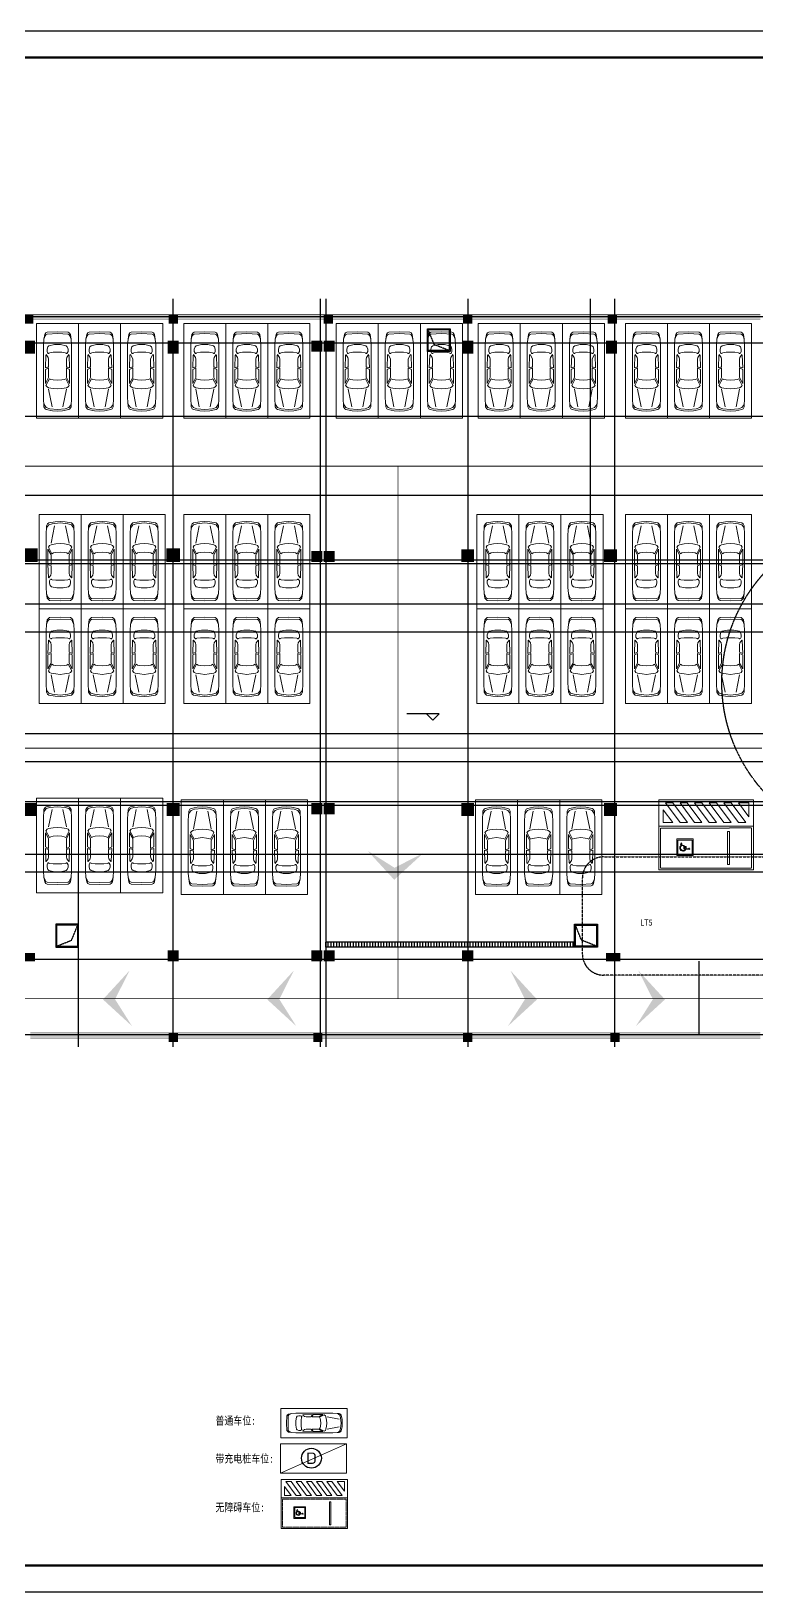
# Model space of a CAD drawing. Extents: x -737978 to 768813, y -372247 to 1140308.
# Drawn here: x -635101 to -593709, y -159911 to -70811 of the extents above; entities that cross this region are included whole.
import ezdxf
from ezdxf.enums import TextEntityAlignment as Align

# ---------------------------------------------------------------- set-up
doc = ezdxf.new("R2010")
doc.units = 0
doc.header["$LTSCALE"] = 10
doc.header["$MEASUREMENT"] = 0
for name, pattern in [('DASH', [0.35, 0.25, -0.1]), ('DOTE', [2.42, 2, -0.2, 0.02, -0.2]), ('HIDDEN2', [4.7625, 3.175, -1.5875])]:
    doc.linetypes.add(name, pattern=pattern)
doc.layers.get('0').update_dxf_attribs({"linetype": 'CONTINUOUS'})
for name, color, linetype in [('A-ANNO-IDEN', 3, 'CONTINUOUS'), ('A-ANNO-TEXT', 7, 'CONTINUOUS'), ('C-B', 7, 'CONTINUOUS'), ('C-JLQ-HATCH', 254, 'CONTINUOUS'), ('C-JLQ-UNDER', 6, 'HIDDEN2'), ('C-KZ', 2, 'CONTINUOUS'), ('C-Z-HATCH', 253, 'CONTINUOUS'), ('CAR', 137, 'CONTINUOUS'), ('DIM_ELEV', 3, 'CONTINUOUS'), ('DOTE', 1, 'DOTE'), ('J-DRAN-地面及散水', 45, 'CONTINUOUS'), ('lh', 114, 'CONTINUOUS'), ('PUB_TEXT', 7, 'CONTINUOUS'), ('PUB_TITLE', 4, 'CONTINUOUS'), ('充电桩车位', 7, 'CONTINUOUS')]:
    doc.layers.add(name, color=color, linetype=linetype)
doc.layers.add('KZ-指标符号', color=7, linetype='CONTINUOUS', lineweight=9)
doc.layers.add('车位', color=252, linetype='CONTINUOUS', lineweight=5)
doc.styles.add('_TCH_DYN', font='')
doc.styles.add('_宋体', font='', dxfattribs={"width": 0.8})
doc.styles.add('zx', font='GBENOR.shx', dxfattribs={"bigfont": 'GBCBIG.shx'})
doc.styles.get('_TCH_DYN').set_extended_font_data('SimSun')
doc.styles.get('_宋体').set_extended_font_data('SimSun')

# ---------------------------------------------------------------- blocks, each defined once
blk = doc.blocks.new('出入口')
blk.add_hatch(color=256).paths.add_polyline_path([(0.378, -0.008), (0.875, 0.876), (0, 0), (0.876, -0.875)])
blk = doc.blocks.new('A$C1A104ED1')
at = {"layer": '车位', "color": 251, "extrusion": (-0.015383, 0.000214173, 0.999882)}
for p, q in [((3446, 5140), (2713, 4602)), ((3846, 5018), (2713, 4185)), ((3846, 4602), (2713, 3768)), ((3846, 4185), (2713, 3352)), ((3846, 3768), (2713, 2935)), ((3846, 3352), (2713, 2518)), ((3846, 2935), (2713, 2102)), ((3846, 2518), (2713, 1685)), ((3846, 2102), (2713, 1268)), ((3847, 1685), (2713, 852)), ((3847, 1268), (2713, 435)), ((3847, 852), (3042, 260))]:
    blk.add_line(p, q, dxfattribs=at)
at = {"layer": '车位', "color": 251, "extrusion": (1.36456e-08, -0.000214583, 1)}
for p, q in [((1172, 3660), (1211, 3964)), ((1172, 3660), (1172, 3660)), ((1176, 3852), (1181, 3898)), ((1211, 3964), (1364, 3964)), ((1220, 3708), (1237, 3841)), ((1242, 3883), (1247, 3922)), ((1242, 3883), (1341, 3883)), ((1247, 3922), (1391, 3922)), ((1341, 3883), (1341, 3841)), ((1364, 3964), (1443, 4152)), ((1391, 4083), (1410, 4129)), ((1391, 3922), (1466, 4100)), ((1443, 4152), (1548, 4116)), ((1466, 4100), (1534, 4077)), ((1548, 4116), (1534, 4077))]:
    blk.add_line(p, q, dxfattribs=at)
at = {"layer": '车位', "color": 251, "extrusion": (-0.007692, -0.000229004, 0.99997)}
blk.add_line((3042, 260), (3847, 260), dxfattribs=at)
at = {"layer": '车位', "extrusion": (-6.07424e-09, 0.000214583, 1), "elevation": 27}
for points in [[(5, 0), (5, 5400), (2505, 5400), (2505, 0)], [(4005, 0), (2505, 0), (2505, 5400), (4005, 5400)], [(318, 1479), (2193, 1479), (2193, 1354), (318, 1354)]]:
    blk.add_lwpolyline(points, close=True, dxfattribs=at)
at = {"layer": '车位', "linetype": 'DASH', "extrusion": (-6.07424e-09, 0.000214583, 1), "elevation": 27}
blk.add_lwpolyline([(109, 104), (109, 5296), (2401, 5296), (2401, 104)], close=True, dxfattribs=at)
at = {"layer": '车位', "color": 251, "extrusion": (-0.015383, 0.000214173, 0.999882)}
for points, elevation in [([(3442, 5140), (2711, 5140), (2711, 4602)], -30), ([(3842, 4602), (3842, 5018)], -34), ([(2711, 4185), (2711, 3768)], -30), ([(3842, 3768), (3842, 4185)], -34), ([(2711, 3352), (2711, 2935)], -30), ([(3842, 2935), (3842, 3352)], -34), ([(2711, 2518), (2711, 2102)], -30), ([(3842, 2102), (3842, 2518)], -34), ([(2711, 1685), (2711, 1268)], -30), ([(3842, 1268), (3842, 1685)], -34), ([(2711, 852), (2711, 435)], -30), ([(3842, 260), (3842, 852)], -34)]:
    blk.add_lwpolyline(points, dxfattribs=dict(at, elevation=elevation))
at = {"layer": '车位', "color": 251, "extrusion": (1.36456e-08, -0.000214583, 1), "elevation": 26}
for points in [[(838, 3427), (838, 4365), (1776, 4365), (1776, 3427)], [(901, 3490), (901, 4302), (1713, 4302), (1713, 3490)]]:
    blk.add_lwpolyline(points, close=True, dxfattribs=at)
blk.add_lwpolyline([(1237, 3841), (1341, 3841)], dxfattribs=at)
at = {"layer": '车位', "color": 251, "extrusion": (0, 0, -1)}
for centre, major_axis, start_param, end_param in [((1267, 4013), (8, -185), 0.559183, 4.07734), ((1267, 4013), (6, -143), 0.6815, 4.242243), ((1213, 3666), (1.8, -41.8), 3.348844, 7.744324)]:
    blk.add_ellipse(centre, major_axis=major_axis, ratio=0.999941, start_param=start_param, end_param=end_param, dxfattribs=at)
blk = doc.blocks.new('chewei')
at = {"layer": '车位', "color": 59}
for p, q in [((49201, 155026), (49801, 155049)), ((50401, 155026), (49801, 155049)), ((49023, 154737), (49090, 154915)), ((49090, 154915), (49134, 154982)), ((49134, 154982), (49201, 155026)), ((49201, 154160), (49245, 154293)), ((49201, 154026), (49201, 154160)), ((49245, 154293), (49312, 154360)), ((49312, 154360), (49623, 154426)), ((49623, 154426), (49978, 154426)), ((50290, 154360), (49978, 154426)), ((50356, 154293), (50290, 154360)), ((50401, 154160), (50356, 154293)), ((50467, 154982), (50401, 155026)), ((50401, 154026), (50401, 154160)), ((50512, 154915), (50467, 154982)), ((50578, 154737), (50512, 154915)), ((49134, 153826), (49112, 153093)), ((49156, 153849), (49134, 153826)), ((49267, 153693), (49156, 153849)), ((49245, 153938), (49201, 154026)), ((49267, 153915), (49245, 153938)), ((49290, 153915), (49267, 153915)), ((49290, 153582), (49267, 153693)), ((49312, 153938), (49290, 153915)), ((49290, 153160), (49290, 153582)), ((49356, 153960), (49312, 153938)), ((49556, 153982), (49356, 153960)), ((50045, 153982), (49556, 153982)), ((50045, 153982), (50245, 153960)), ((50245, 153960), (50290, 153938)), ((50290, 153938), (50312, 153915)), ((50312, 153915), (50334, 153915)), ((50312, 153582), (50334, 153693)), ((50312, 153160), (50312, 153582)), ((50334, 153915), (50356, 153938)), ((50334, 153693), (50445, 153849)), ((50356, 153938), (50401, 154026)), ((50445, 153849), (50467, 153826)), ((50467, 153826), (50490, 153093)), ((49112, 153093), (49290, 153160)), ((49290, 153093), (49112, 153004)), ((49112, 153004), (49112, 152204)), ((49112, 152204), (49290, 152538)), ((49134, 152093), (49334, 152471)), ((49290, 152538), (49290, 153093)), ((49334, 152471), (49423, 152427)), ((49423, 152427), (49556, 152404)), ((49556, 152404), (49801, 152382)), ((50045, 152404), (49801, 152382)), ((50178, 152427), (50045, 152404)), ((50267, 152471), (50178, 152427)), ((50467, 152093), (50267, 152471)), ((50490, 153093), (50312, 153160)), ((50312, 153093), (50490, 153004)), ((50312, 152538), (50312, 153093)), ((50490, 152204), (50312, 152538)), ((50490, 153004), (50490, 152204)), ((49201, 152004), (49134, 152093)), ((49290, 151960), (49201, 152004)), ((49556, 151916), (49290, 151960)), ((49490, 150871), (49290, 151871)), ((49801, 151893), (49556, 151916)), ((49801, 151893), (50045, 151916)), ((50045, 151916), (50312, 151960)), ((50112, 150871), (50312, 151871)), ((50312, 151960), (50401, 152004)), ((50401, 152004), (50467, 152093)), ((49067, 150938), (49023, 151049)), ((49156, 150827), (49067, 150938)), ((49356, 150760), (49156, 150827)), ((49801, 150716), (49356, 150760)), ((49801, 150716), (50245, 150760)), ((50245, 150760), (50445, 150827)), ((50445, 150827), (50534, 150938)), ((50534, 150938), (50578, 151049))]:
    blk.add_line(p, q, dxfattribs=at)
for points in [[(48601, 150227), (51001, 150227), (51001, 155627), (48601, 155627)], [(50578, 154737), (50601, 154404), (50601, 151404), (50578, 150871), (50512, 150760), (50445, 150716), (50090, 150649), (49801, 150627), (49512, 150649), (49156, 150716), (49090, 150760), (49023, 150871), (49001, 151404), (49001, 154404), (49023, 154737), (49067, 155004), (49134, 155093), (49201, 155137), (49801, 155160), (50401, 155137), (50467, 155093), (50534, 155004)]]:
    blk.add_lwpolyline(points, close=True, dxfattribs=at)
blk = doc.blocks.new('congche')
at = {"layer": 'PUB_TEXT'}
blk.add_circle((389979, 81954), 810, dxfattribs=at)
at = {"layer": '车位', "color": 59}
for p, q in [((392851, 83126), (387451, 83126)), ((387451, 83126), (387451, 80726)), ((392851, 83126), (387451, 80726)), ((392851, 80726), (392851, 83126)), ((387451, 80726), (392851, 80726))]:
    blk.add_line(p, q, dxfattribs=at)
at = {"layer": 'PUB_TEXT', "style": 'zx', "width": 1.697422}
blk.add_text('D', height=916, dxfattribs=at).set_placement((389521, 81496), (390437, 81496), align=Align.FIT)
blk = doc.blocks.new('A$C751F23BD')
at = {"layer": 'C-JLQ-HATCH', "linetype": 'DOTE'}
for points in [[(44015, 41015), (44015, 41515), (44515, 41515), (44515, 41015)], [(52265, 41265), (52265, 41515), (44515, 41515), (44515, 41265)], [(52265, 41015), (52265, 41515), (52765, 41515), (52765, 41015)], [(61115, 41265), (61115, 41515), (52765, 41515), (52765, 41265)], [(61115, 41015), (61115, 41515), (61615, 41515), (61615, 41015)], [(69065, 41265), (69065, 41515), (61615, 41515), (61615, 41265)], [(69065, 41015), (69065, 41515), (69565, 41515), (69565, 41015)], [(77315, 41265), (77315, 41515), (69565, 41515), (69565, 41265)], [(77315, 41015), (77315, 41515), (77815, 41515), (77815, 41015)], [(86015, 41265), (86015, 41515), (77815, 41515), (77815, 41265)], [(52265, 215), (52265, 515), (44365, 515), (44365, 215)], [(52765, 15), (52765, 515), (52265, 515), (52265, 15)], [(60515, 215), (60515, 515), (52765, 515), (52765, 215)], [(61015, 15), (61015, 515), (60515, 515), (60515, 15)], [(69065, 215), (69065, 515), (61015, 515), (61015, 215)], [(69565, 15), (69565, 515), (69065, 515), (69065, 15)], [(77465, 215), (77465, 515), (69565, 515), (69565, 215)], [(77965, 15), (77965, 515), (77465, 515), (77465, 15)], [(86015, 215), (86015, 515), (77965, 515), (77965, 215)]]:
    blk.add_hatch(color=8, dxfattribs=at).paths.add_polyline_path(points)
at = {"layer": 'C-Z-HATCH'}
for points in [[(44015, 39315), (44015, 40015), (44615, 40015), (44615, 39315)], [(52215, 39315), (52215, 40015), (52815, 40015), (52815, 39315)], [(60415, 39415), (60415, 40015), (61015, 40015), (61015, 39415)], [(61115, 39415), (61115, 40015), (61715, 40015), (61715, 39415)], [(69015, 39315), (69015, 40015), (69615, 40015), (69615, 39315)], [(77215, 39315), (77215, 40015), (77815, 40015), (77815, 39315)], [(44015, 27415), (44015, 28165), (44765, 28165), (44765, 27415)], [(52140, 27415), (52140, 28165), (52890, 28165), (52890, 27415)], [(60415, 27415), (60415, 28015), (61015, 28015), (61015, 27415)], [(61115, 27415), (61115, 28015), (61715, 28015), (61715, 27415)], [(68965, 27415), (68965, 28115), (69665, 28115), (69665, 27415)], [(77115, 27415), (77115, 28115), (77815, 28115), (77815, 27415)], [(44015, 12915), (44015, 13615), (44715, 13615), (44715, 12915)], [(52165, 12915), (52165, 13615), (52865, 13615), (52865, 12915)], [(60415, 13015), (60415, 13615), (61015, 13615), (61015, 13015)], [(61115, 13015), (61115, 13615), (61715, 13615), (61715, 13015)], [(68965, 12915), (68965, 13615), (69665, 13615), (69665, 12915)], [(77115, 12915), (77115, 13615), (77815, 13615), (77815, 12915)], [(43815, 4615), (43815, 5065), (44615, 5065), (44615, 4615)], [(52215, 4615), (52215, 5215), (52815, 5215), (52815, 4615)], [(60415, 4615), (60415, 5215), (61015, 5215), (61015, 4615)], [(61115, 4615), (61115, 5215), (61715, 5215), (61715, 4615)], [(69015, 4615), (69015, 5215), (69615, 5215), (69615, 4615)], [(77215, 4615), (77215, 5065), (78015, 5065), (78015, 4615)]]:
    blk.add_hatch(color=251, dxfattribs=at).paths.add_polyline_path(points)
at = {"layer": 'C-JLQ-UNDER', "color": 2, "linetype": 'Continuous', "const_width": 30}
for points in [[(52265, 41515), (44515, 41515)], [(52265, 41265), (44515, 41265)], [(61115, 41515), (52765, 41515)], [(61115, 41265), (52765, 41265)], [(69065, 41515), (61615, 41515)], [(69065, 41265), (61615, 41265)], [(77315, 41515), (69565, 41515)], [(77315, 41265), (69565, 41265)], [(86015, 41515), (77815, 41515)], [(86015, 41265), (77815, 41265)], [(44365, 515), (52265, 515)], [(44365, 215), (52265, 215)], [(52765, 515), (60515, 515)], [(52765, 215), (60515, 215)], [(61015, 515), (69065, 515)], [(61015, 215), (69065, 215)], [(69565, 515), (77465, 515)], [(69565, 215), (77465, 215)], [(77965, 515), (86015, 515)], [(77965, 215), (86015, 215)]]:
    blk.add_lwpolyline(points, dxfattribs=at)
at = {"layer": 'C-KZ', "const_width": 30}
for points in [[(44015, 41015), (44015, 41515), (44515, 41515), (44515, 41015)], [(52265, 41015), (52265, 41515), (52765, 41515), (52765, 41015)], [(61115, 41015), (61115, 41515), (61615, 41515), (61615, 41015)], [(69065, 41015), (69065, 41515), (69565, 41515), (69565, 41015)], [(77315, 41015), (77315, 41515), (77815, 41515), (77815, 41015)], [(44015, 39315), (44015, 40015), (44615, 40015), (44615, 39315)], [(52215, 39315), (52215, 40015), (52815, 40015), (52815, 39315)], [(60415, 39415), (60415, 40015), (61015, 40015), (61015, 39415)], [(61115, 39415), (61115, 40015), (61715, 40015), (61715, 39415)], [(69015, 39315), (69015, 40015), (69615, 40015), (69615, 39315)], [(77215, 39315), (77215, 40015), (77815, 40015), (77815, 39315)], [(44015, 27415), (44015, 28165), (44765, 28165), (44765, 27415)], [(52140, 27415), (52140, 28165), (52890, 28165), (52890, 27415)], [(60415, 27415), (60415, 28015), (61015, 28015), (61015, 27415)], [(61115, 27415), (61115, 28015), (61715, 28015), (61715, 27415)], [(68965, 27415), (68965, 28115), (69665, 28115), (69665, 27415)], [(77115, 27415), (77115, 28115), (77815, 28115), (77815, 27415)], [(44015, 12915), (44015, 13615), (44715, 13615), (44715, 12915)], [(52165, 12915), (52165, 13615), (52865, 13615), (52865, 12915)], [(60415, 13015), (60415, 13615), (61015, 13615), (61015, 13015)], [(61115, 13015), (61115, 13615), (61715, 13615), (61715, 13015)], [(68965, 12915), (68965, 13615), (69665, 13615), (69665, 12915)], [(77115, 12915), (77115, 13615), (77815, 13615), (77815, 12915)], [(43815, 4615), (43815, 5065), (44615, 5065), (44615, 4615)], [(52215, 4615), (52215, 5215), (52815, 5215), (52815, 4615)], [(60415, 4615), (60415, 5215), (61015, 5215), (61015, 4615)], [(61115, 4615), (61115, 5215), (61715, 5215), (61715, 4615)], [(69015, 4615), (69015, 5215), (69615, 5215), (69615, 4615)], [(77215, 4615), (77215, 5065), (78015, 5065), (78015, 4615)], [(52765, 15), (52765, 515), (52265, 515), (52265, 15)], [(61015, 15), (61015, 515), (60515, 515), (60515, 15)], [(69565, 15), (69565, 515), (69065, 515), (69065, 15)], [(77965, 15), (77965, 515), (77465, 515), (77465, 15)]]:
    blk.add_lwpolyline(points, close=True, dxfattribs=at)

msp = doc.modelspace()

# ---------------------------------------------------------------- hatches: boundary and pattern name
at = {"layer": 'C-B'}
h = msp.add_hatch(dxfattribs=at)
h.set_pattern_fill('ANSI31', color=8, scale=100, angle=45)
h.set_pattern_definition([(90, (-408443.03, 44020.42), (-158.75, 1e-14), [])])
h.paths.add_polyline_path([(-618301.1, -123098.3), (-618301.1, -122798.3), (-604101.1, -122798.3), (-604101.1, -123098.3)])

# ---------------------------------------------------------------- linework, layer by layer
at = {"layer": 'A-ANNO-IDEN', "linetype": 'DASH', "ltscale": 5}
msp.add_lwpolyline([(-593529.2, -124700.1), (-602456.2, -124700.1, -0.4142136), (-603656.2, -123500.1), (-603656.2, -119156.5, -0.4142136), (-602456.2, -117956.5), (-593101.9, -117956.5, -0.4142136), (-591901.9, -119156.5), (-591901.9, -123500.1, -0.4142136), (-593101.9, -124700.1), (-593529.2, -124700.1)], format="xyb", dxfattribs=at)
at = {"layer": 'C-B'}
msp.add_lwpolyline([(-597001.4, -128098.4), (-597001.1, -123898.4)], dxfattribs=at)
at = {"layer": 'DIM_ELEV'}
for p, q in [((-611832.2, -109785), (-613676.5, -109785)), ((-612192.2, -110145), (-612552.2, -109785)), ((-612192.2, -110145), (-611832.2, -109785))]:
    msp.add_line(p, q, dxfattribs=at)
at = {"layer": 'DOTE'}
for p, q in [((-627001.1, -128798.4), (-627001.1, -86098.4)), ((-618601.1, -128798.4), (-618601.1, -86098.4)), ((-618301.1, -86098.4), (-618301.1, -128798.4)), ((-610201.1, -86098.4), (-610201.1, -128798.4)), ((-603201.1, -101198.4), (-603201.1, -86098.4)), ((-601801.1, -128798.4), (-601801.1, -86098.4)), ((-680401.1, -87098.4), (-557501.1, -87098.4)), ((-680401.1, -88598.4), (-557501.1, -88598.4)), ((-680401.1, -92798.4), (-576601.1, -92798.4)), ((-660601.1, -97298.4), (-576601.1, -97298.4)), ((-680401.1, -100998.4), (-576601.1, -100998.4)), ((-680401.1, -101198.4), (-557501.1, -101198.4)), ((-680401.1, -103498.4), (-576601.1, -103498.4)), ((-680401.1, -105098.4), (-576601.1, -105098.4)), ((-680401.1, -110898.4), (-576601.1, -110898.4)), ((-680401.1, -112498.4), (-576601.1, -112498.4)), ((-680401.1, -114798.4), (-557501.1, -114798.4)), ((-680401.1, -114998.4), (-576601.1, -114998.4)), ((-680401.1, -117798.4), (-557501.1, -117798.4)), ((-680401.1, -118798.4), (-576601.1, -118798.4)), ((-632401.1, -128798.4), (-632401.1, -118798.4)), ((-680401.1, -123798.4), (-557501.1, -123798.4)), ((-680401.1, -128098.4), (-557501.1, -128098.4))]:
    msp.add_line(p, q, dxfattribs=at)
msp.add_circle((-586401.1, -107998.4), 9300, dxfattribs=at)
at = {"layer": 'J-DRAN-地面及散水'}
for points in [[(-612501.1, -89098.4), (-612501.1, -87798.4), (-611201.1, -87798.4), (-611201.1, -89098.4)], [(-632401.1, -123098.3), (-632401.1, -121798.3), (-633701.1, -121798.3), (-633701.1, -123098.3)], [(-604101.1, -123098.3), (-604101.1, -121798.3), (-602801.1, -121798.3), (-602801.1, -123098.3)]]:
    msp.add_lwpolyline(points, close=True, dxfattribs=at)
at = {"layer": 'J-DRAN-地面及散水', "linetype": 'DASH'}
for points in [[(-612451.1, -89048.4), (-612451.1, -87848.4), (-611251.1, -87848.4), (-611251.1, -89048.4), (-612451.1, -89048.4)], [(-611251.1, -89048.4), (-612107.5, -88706.9), (-612451.1, -87848.4)], [(-632451.1, -123048.3), (-632451.1, -121848.3), (-633651.1, -121848.3), (-633651.1, -123048.3), (-632451.1, -123048.3)], [(-633651.1, -123048.3), (-632794.7, -122706.8), (-632451.1, -121848.3)], [(-604051.1, -123048.3), (-604051.1, -121848.3), (-602851.1, -121848.3), (-602851.1, -123048.3), (-604051.1, -123048.3)], [(-602851.1, -123048.3), (-603707.5, -122706.8), (-604051.1, -121848.3)]]:
    msp.add_lwpolyline(points, dxfattribs=at)
msp.add_lwpolyline([(-618301.1, -123098.3), (-618301.1, -122798.3), (-604101.1, -122798.3), (-604101.1, -123098.3)], close=True, dxfattribs=at)
at = {"layer": 'lh', "color": 4, "linetype": 'DASH', "ltscale": 5, "const_width": 50}
for points in [[(-633837, -95648.4), (-666326.9, -95648.4, 0.4142136), (-671326.9, -100648.4), (-671326.9, -106748.4, 0.4142136), (-666326.9, -111748.4), (-593401.1, -111748.4)], [(-633837, -95648.4), (-587100.6, -95648.4, -0.4142136), (-582100.6, -100648.4), (-582100.6, -106748.4, -0.4142136), (-587100.6, -111748.4), (-591901.1, -111748.4)]]:
    msp.add_lwpolyline(points, format="xyb", dxfattribs=at)
for points in [[(-614176.1, -126048.4), (-614176.1, -95648.4)], [(-653540, -126048.4), (-583362.3, -126048.4)]]:
    msp.add_lwpolyline(points, dxfattribs=at)
at = {"layer": 'PUB_TITLE'}
msp.add_lwpolyline([(-692675.1, -159910.6), (-535025.1, -159910.6), (-535025.1, -70810.6), (-692675.1, -70810.6)], close=True, dxfattribs=at)
at = {"layer": 'PUB_TITLE', "const_width": 150}
msp.add_lwpolyline([(-688925.1, -158410.6), (-536525.1, -158410.6), (-536525.1, -72310.6), (-688925.1, -72310.6)], close=True, dxfattribs=at)

# ---------------------------------------------------------------- block references
at = {"layer": 'C-KZ', "color": 251}
msp.add_blockref('A$C751F23BD', (-679516.1, -128513.4), dxfattribs=at)
at = {"layer": 'CAR', "extrusion": (0.000214555, 0.000100596, 1), "rotation": 90.01395868672498}
msp.add_blockref('A$C1A104ED1', (-593900.9, -118703.3, -166.5), dxfattribs=at)
at = {"layer": 'CAR', "extrusion": (0.000214555, 0.000100596, 1), "xscale": 0.700000000000001, "yscale": 0.700000000000001, "zscale": 0.700000000000001, "rotation": 90.01395868672498}
msp.add_blockref('A$C1A104ED1', (-617055.1, -156304.4, -156.2), dxfattribs=at)
at = {"layer": 'KZ-指标符号', "yscale": 1820.000000024707, "zscale": 1820.000000024707}
for p, xscale, rotation in [((-614391.3, -119260.4), -1820.000000024707, 267.5983875782785), ((-631008.4, -126093.3), 1820.000000024707, 2.401612421721514), ((-621637.6, -126093.3), 1820.000000024707, 2.401612421721514), ((-606244.7, -126093.3), -1820.000000024707, 357.5983875782785), ((-598946.6, -126093.3), -1820.000000024707, 357.5983875782785)]:
    msp.add_blockref('出入口', p, dxfattribs=dict(at, xscale=xscale, rotation=rotation))
at = {"layer": '充电桩车位', "xscale": 0.7, "yscale": 0.7, "zscale": 0.7}
msp.add_blockref('congche', (-892101.3, -209653.2, 0), dxfattribs=at)
at = {"layer": '车位'}
for p in [(-683401.8, -243125.2, 0), (-681001.8, -243125.2, 0), (-678601.8, -243125.2, 0), (-675001.8, -243125.2, 0), (-672601.8, -243125.2, 0), (-670201.8, -243125.2, 0), (-666301.8, -243125.2, 0), (-663901.8, -243125.2, 0), (-661501.8, -243125.2, 0), (-658201.8, -243125.2, 0), (-655801.8, -243125.2, 0), (-653401.8, -243125.2, 0), (-649801.8, -243125.2, 0), (-647401.8, -243125.2, 0), (-645001.8, -243125.2, 0), (-683256.8, -259425.2), (-680856.8, -259425.2), (-678456.8, -259425.2), (-675001.8, -259425.2), (-672601.8, -259425.2), (-670201.8, -259425.2), (-658281.8, -259425.2), (-655881.8, -259425.2), (-653481.8, -259425.2), (-649801.8, -259425.2), (-647401.8, -259425.2), (-645001.8, -259425.2)]:
    msp.add_blockref('chewei', p, dxfattribs=at)
at = {"layer": '车位', "xscale": -1, "rotation": 180}
for p in [(-683256.8, 51828.4), (-680856.8, 51828.4), (-678456.8, 51828.4), (-675001.8, 51828.4), (-672601.8, 51828.4), (-670201.8, 51828.4), (-658281.8, 51828.4), (-655881.8, 51828.4), (-653481.8, 51828.4), (-649801.8, 51828.4), (-647401.8, 51828.4), (-645001.8, 51828.4), (-683401.8, 35628.4), (-681001.8, 35628.4), (-678601.8, 35628.4), (-675141.8, 35528.4), (-672741.8, 35528.4), (-670341.8, 35528.4), (-658351.9, 35528.4), (-655951.9, 35528.4), (-653551.9, 35528.4)]:
    msp.add_blockref('chewei', p, dxfattribs=at)
at = {"layer": '车位', "xscale": -0.7, "yscale": 0.7, "zscale": 0.7, "rotation": 90}
msp.add_blockref('chewei', (-511916.4, -115415.7, 0), dxfattribs=at)

# ---------------------------------------------------------------- texts
at = {"layer": 'A-ANNO-TEXT', "linetype": 'DASH', "style": '_TCH_DYN'}
msp.add_text('LT5', height=350, dxfattribs=at).set_placement((-600365.6, -121872.2))
at = {"layer": 'PUB_TEXT', "style": '_宋体', "width": 0.8}
for s, p in [('普通车位:', (-624593.6, -150369.3)), ('带充电桩车位:', (-624593.6, -152538.3)), ('无障碍车位:', (-624593.6, -155319.9))]:
    msp.add_text(s, height=456.96, dxfattribs=at).set_placement(p)

doc.saveas('drawing.dxf')
